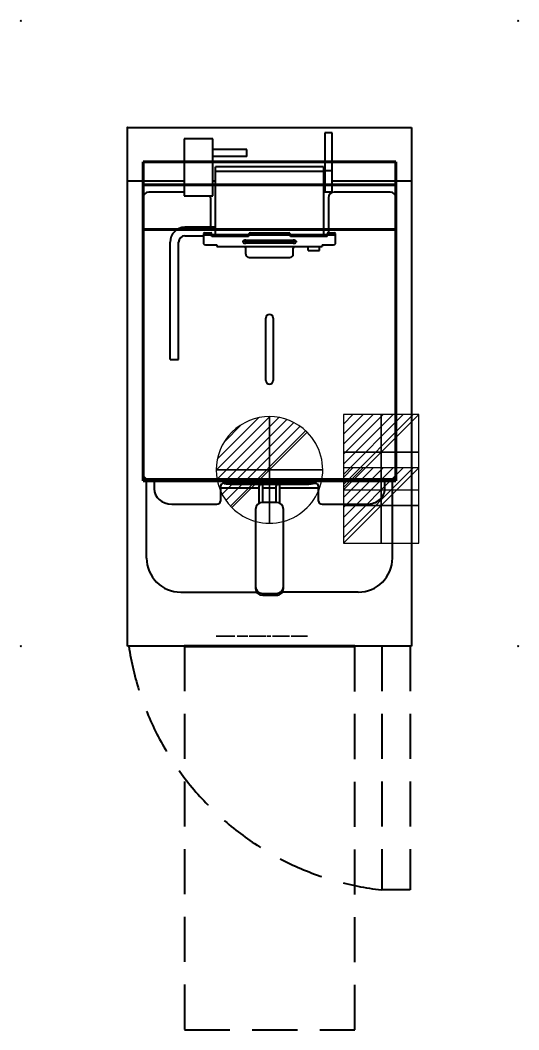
# Model space of a CAD drawing. Header units: millimetres. Extents: x -151 to 551, y -1270 to 151.
import ezdxf

# ---------------------------------------------------------------- set-up
doc = ezdxf.new("R2010")
doc.units = ezdxf.units.MM
doc.header["$PDMODE"] = 3
doc.linetypes.add('NASCOSTA', pattern=[9.525, 6.35, -3.175])
doc.linetypes.add('Nascosto', pattern=[7.14375, 4.7625, -2.38125])
doc.layers.add('IQ_200_2D', color=1, linetype='Continuous', lineweight=40)
doc.layers.add('IQ_204_2D', color=7, linetype='Nascosto', lineweight=40)
for name, color, linetype in [('IQ_BLACK_3D', 250, 'Continuous'), ('IQ_CON_DRAIN_INT', 7, 'Continuous'), ('IQ_CON_ELECTRICITY_INT', 7, 'Continuous'), ('IQ_INS_3D', 3, 'Continuous')]:
    doc.layers.add(name, color=color, linetype=linetype)

# ---------------------------------------------------------------- blocks, each defined once
blk = doc.blocks.new('*X2')
at = {"color": 0}
for p, q in [((286.774344, 2204.447934), (296.618251, 2214.291842)), ((286.774344, 2205.862148), (295.204037, 2214.291842)), ((286.774344, 2207.276361), (293.789824, 2214.291842)), ((286.774344, 2208.690575), (292.37561, 2214.291842)), ((286.774344, 2210.104788), (290.961397, 2214.291842)), ((286.774344, 2211.519002), (289.547183, 2214.291842)), ((286.774344, 2212.933216), (288.13297, 2214.291842))]:
    blk.add_line(p, q, dxfattribs=at)
blk = doc.blocks.new('ELECTRICITY')
for p, q in [((2.121, 2.121), (-2.121, 2.121)), ((-2.121, 2.121), (-2.121, -2.121)), ((-2.121, -2.121), (2.121, 2.121)), ((2.121, -2.121), (2.121, 2.121)), ((-2.121, -2.121), (2.121, -2.121))]:
    blk.add_line(p, q)
at = {"extrusion": (-1, 0, 0)}
for p, q in [((0, -2.121, 2.121), (0, 2.121, 2.121)), ((0, 2.121, -2.121), (0, -2.121, -2.121)), ((0, 2.121, 2.121), (0, 2.121, -2.121)), ((0, 2.121, -2.121), (0, -2.121, 2.121)), ((0, -2.121, -2.121), (0, -2.121, 2.121))]:
    blk.add_line(p, q, dxfattribs=at)
at = {"extrusion": (0, -1, 0)}
for p, q in [((2.121, 0, 2.121), (-2.121, 0, 2.121)), ((-2.121, 0, -2.121), (2.121, 0, -2.121)), ((-2.121, 0, 2.121), (-2.121, 0, -2.121)), ((-2.121, 0, -2.121), (2.121, 0, 2.121)), ((2.121, 0, -2.121), (2.121, 0, 2.121))]:
    blk.add_line(p, q, dxfattribs=at)
at = {"xscale": 0.4000000000000909, "yscale": 0.4000000000000909, "zscale": 0.4000000000000909}
blk.add_blockref('*X2', (-116.831, -883.595), dxfattribs=at)
at = {"extrusion": (-1, 0, 0), "xscale": 0.3999999999999773, "yscale": 0.3999999999999773, "zscale": 0.3999999999999773}
blk.add_blockref('*X2', (-116.831, -883.595), dxfattribs=at)
at = {"extrusion": (0, -1, 0), "xscale": 0.4000000000000909, "yscale": 0.4000000000000909, "zscale": 0.4000000000000909}
blk.add_blockref('*X2', (-116.831, -883.595), dxfattribs=at)
blk = doc.blocks.new('*X3')
at = {"color": 0}
for p, q in [((313.99, 2209.04), (321.51, 2216.55)), ((314.11, 2207.74), (322.8, 2216.44)), ((314.16, 2210.62), (319.93, 2216.39)), ((314.4, 2206.62), (323.93, 2216.15)), ((314.82, 2205.62), (324.92, 2215.72)), ((315.1, 2212.98), (317.57, 2215.44)), ((315.35, 2204.74), (325.8, 2215.19)), ((315.99, 2203.96), (326.58, 2214.56))]:
    blk.add_line(p, q, dxfattribs=at)
blk = doc.blocks.new('DRAIN')
blk.add_line((-2.121, -2.121), (2.121, 2.121))
at = {"extrusion": (-1, 0, 0)}
blk.add_line((0, 2.121, -2.121), (0, -2.121, 2.121), dxfattribs=at)
at = {"extrusion": (0, -1, 0)}
blk.add_line((-2.121, 0, -2.121), (2.121, 0, 2.121), dxfattribs=at)
for start, end in [(45, 225), (225, 45)]:
    blk.add_arc((0, 0), 3, start, end)
at = {"extrusion": (-1, 0, 0)}
for start, end in [(45, 225), (225, 45)]:
    blk.add_arc((0, 0), 3, start, end, dxfattribs=at)
at = {"extrusion": (0, -1, 0)}
for start, end in [(45, 225), (225, 45)]:
    blk.add_arc((0, 0), 3, start, end, dxfattribs=at)
at = {"xscale": 0.4000000000000909, "yscale": 0.4000000000000909, "zscale": 0.4000000000000909}
blk.add_blockref('*X3', (-128.597, -883.621), dxfattribs=at)
at = {"extrusion": (-1, 0, 0), "xscale": 0.3999999999999773, "yscale": 0.3999999999999773, "zscale": 0.3999999999999773}
blk.add_blockref('*X3', (-128.597, -883.621), dxfattribs=at)
at = {"extrusion": (0, -1, 0), "xscale": 0.4000000000000909, "yscale": 0.4000000000000909, "zscale": 0.4000000000000909}
blk.add_blockref('*X3', (-128.597, -883.621), dxfattribs=at)

msp = doc.modelspace()

# ---------------------------------------------------------------- linework, layer by layer
at = {"layer": 'IQ_200_2D'}
for p, q in [((0, 0), (400, 0)), ((0, -730), (0, 0)), ((400, 0), (400, -730)), ((400, -730), (0, -730))]:
    msp.add_line(p, q, dxfattribs=at)
at = {"layer": 'IQ_204_2D', "linetype": 'Continuous'}
for p, q in [((288, -7.5), (278, -7.5)), ((278, -7.5), (278, -91)), ((288, -91), (288, -7.5)), ((120, -16), (80, -16)), ((80, -16), (80, -96)), ((120, -96), (120, -16)), ((168, -31), (120, -31)), ((168, -41), (120, -41)), ((168, -41), (168, -31)), ((124, -150.5), (124, -55.5)), ((276, -55.5), (124, -55.5)), ((276, -55.5), (276, -150.5)), ((276, -61.8), (124, -61.8)), ((288, -61), (278, -61)), ((0, -75), (80, -75)), ((120, -75), (124, -75)), ((276, -75), (278, -75)), ((288, -75), (400, -75)), ((291.6, -75), (400, -75)), ((22, -99), (22, -487.4)), ((80, -91), (30, -91)), ((80, -96), (120, -96)), ((117.2, -140.5), (117.2, -98.8)), ((288, -91), (278, -91)), ((283, -99), (283, -148.4)), ((370, -91), (291, -91)), ((378, -487.4), (378, -99)), ((124, -140.5), (81, -140.5)), ((81, -152.5), (107, -152.5)), ((107, -149.4), (107, -164)), ((108.8, -148.4), (117.2, -148.4)), ((108.8, -151.2), (117.2, -151.2)), ((117.2, -151.2), (117.2, -148.4)), ((119, -153.3), (119, -149.4)), ((119, -150.5), (170.5, -150.5)), ((170.5, -153.3), (119, -153.3)), ((170.5, -153.3), (170.5, -149.5)), ((173.1, -148.4), (227.1, -148.4)), ((173.1, -151.2), (227.1, -151.2)), ((229.5, -153.3), (229.5, -149.5)), ((229.5, -150.5), (281, -150.5)), ((281, -153.3), (229.5, -153.3)), ((281, -153.3), (281, -149.4)), ((282.8, -151.2), (282.8, -148.4)), ((282.8, -148.4), (291.2, -148.4)), ((282.8, -151.2), (291.2, -151.2)), ((293, -164), (293, -149.4)), ((60, -326.5), (60, -161.5)), ((72, -326.5), (72, -161.5)), ((110, -165.1), (126, -165.1)), ((126, -165.1), (126, -167.5)), ((126, -167.5), (274, -167.5)), ((162.5, -160.1), (162.5, -161.6)), ((166.5, -158.7), (233.5, -158.7)), ((166.5, -160.2), (233.5, -160.2)), ((233.5, -163), (166.5, -163)), ((166.5, -178.1), (166.5, -170.1)), ((233.5, -178.1), (233.5, -170.1)), ((237.5, -160.1), (237.5, -161.6)), ((254.3, -173), (254.3, -167.5)), ((270.3, -173), (270.3, -167.5)), ((274, -165.1), (274, -167.5)), ((274, -165.1), (290, -165.1)), ((171.5, -183), (228.5, -183)), ((254.3, -173), (270.3, -173)), ((195, -356.2), (195, -268.2)), ((205, -268.2), (205, -356.2)), ((60, -326.5), (72, -326.5)), ((27, -606), (27, -494.8)), ((30, -495.4), (370, -495.4)), ((37.5, -495.4), (37.5, -508.5)), ((362.5, -508.5), (362.5, -495.4)), ((373, -606), (373, -494.8)), ((131, -505), (131, -525.8)), ((131, -507), (185.5, -507)), ((136, -500.7), (264, -500.7)), ((147.5, -502), (252.5, -502)), ((185.5, -528.9), (185.5, -504.3)), ((190.4, -507), (209.3, -507)), ((190.5, -527.6), (190.5, -504.3)), ((209.5, -527.6), (209.5, -504.3)), ((214.5, -528.9), (214.5, -504.3)), ((214.5, -528.9), (214.5, -505.2)), ((214.5, -507), (269, -507)), ((269, -525.8), (269, -505)), ((62.5, -530.2), (126, -530.2)), ((180.4, -537.5), (180.4, -648.6)), ((209.6, -527.7), (190.4, -527.7)), ((219.6, -648.6), (219.6, -537.5)), ((274, -530.2), (337.5, -530.2)), ((75, -654), (182, -654)), ((190.4, -655.7), (209.6, -655.7)), ((209.6, -658.5), (190.4, -658.5)), ((325, -654), (218, -654))]:
    msp.add_line(p, q, dxfattribs=at)
at = {"layer": 'IQ_204_2D', "linetype": 'Continuous', "lineweight": 60}
for p, q in [((22, -48.4), (22, -497.5)), ((22, -48.4), (22, -80.7)), ((22, -48.4), (378, -48.4)), ((378, -80.7), (378, -48.4)), ((378, -497.5), (378, -48.4)), ((22, -80.7), (22, -143.6)), ((22, -80.7), (378, -80.7)), ((378, -143.6), (378, -80.7)), ((22, -143.6), (22, -495.4)), ((22, -143.6), (378, -143.6)), ((378, -495.4), (378, -143.6)), ((378, -495.4), (22, -495.4)), ((22, -497.5), (378, -497.5)), ((320, -730), (80, -730)), ((80, -730), (320, -730))]:
    msp.add_line(p, q, dxfattribs=at)
at = {"layer": 'IQ_204_2D', "linetype": 'NASCOSTA', "ltscale": 10}
for p, q in [((80.5, -730), (80.5, -1270)), ((320, -1270), (320, -730)), ((358, -730), (358, -1073)), ((398, -730), (398, -1073)), ((398, -1073), (358, -1073)), ((80.5, -1270), (320, -1270))]:
    msp.add_line(p, q, dxfattribs=at)
at = {"layer": 'IQ_204_2D', "linetype": 'Continuous'}
for centre, radius, start, end in [((30, -99), 8.02, 90, 180), ((109.1, -98.8), 8.07, 360, 21.7713), ((291, -99), 8, 90, 180), ((370, -99), 8, 360, 90), ((81, -161.5), 21, 90, 180), ((81, -161.5), 9, 90, 180), ((108.8, -150.5), 2.1, 90, 147.8746), ((108.8, -153.3), 2.1, 90, 147.8746), ((117.2, -150.5), 2.1, 32.1254, 90), ((117.2, -153.3), 2.1, 32.1254, 90), ((173, -151.8), 3.4, 88.7343, 136.8518), ((173, -154.6), 3.4, 88.7343, 136.8518), ((227, -151.8), 3.4, 43.1482, 88.7343), ((227, -154.6), 3.4, 43.1482, 88.7343), ((282.8, -150.5), 2.1, 90, 147.8746), ((282.8, -153.3), 2.1, 90, 147.8746), ((291.2, -150.5), 2.1, 32.1254, 90), ((291.2, -153.3), 2.1, 32.1254, 90), ((166.1, -163.8), 5.15, 85.3391, 134.093), ((166.5, -156.7), 6.3, 230.5679, 270), ((166.5, -150.4), 9.83, 250, 270), ((233.9, -163.8), 5.15, 45.907, 94.6609), ((233.5, -150.4), 9.83, 270, 290), ((233.5, -156.7), 6.3, 270, 309.4321), ((200, -268.2), 5, 0, 180), ((200, -356.2), 5, 180, 0), ((30, -487.4), 8, 180, 270), ((370, -487.4), 8, 270, 0), ((147.5, -442), 60, 258.9841, 270), ((188, -504.3), 2.5, 0, 180), ((212, -504.3), 2.5, 0, 180), ((252.5, -442), 60, 270, 281.7052), ((75, -606), 48, 180, 270), ((325, -606), 48, 270, 360)]:
    msp.add_arc(centre, radius, start, end, dxfattribs=at)
at = {"layer": 'IQ_204_2D', "linetype": 'NASCOSTA', "ltscale": 10}
msp.add_arc((403.4, -669.6), 406, 188.5578, 263.5731, dxfattribs=at)
at = {"layer": 'IQ_204_2D', "linetype": 'Continuous'}
for centre, major_axis, ratio, start_param, end_param in [((110, -164), (3, 0), 0.358368, 3.141593, 4.712389), ((161.5, -170.1), (5, 0), 0.952408, 0, 0.589435), ((238.5, -170.1), (5, 0), 0.968237, 2.572784, 3.141593), ((290, -164), (3, 0), 0.358368, 4.712389, 6.283185), ((171.5, -178.1), (5, 0), 0.978148, 3.141593, 4.712389), ((228.5, -178.1), (5, 0), 0.978148, 4.712389, 6.283185), ((62.5, -508.5), (25, 0), 0.866025, 3.141593, 4.712389), ((136, -505), (-5, 0), 0.866025, 4.712389, 6.283185), ((264, -505), (5, 0), 0.866025, 0, 1.570796), ((337.5, -508.5), (-25, 0), 0.866025, 1.570796, 3.141593), ((126, -525.8), (5, 0), 0.866025, 4.712389, 6.283185), ((190.4, -537.5), (-10, 0), 0.984807, 4.712389, 6.283185), ((209.6, -537.5), (10, 0), 0.984808, 0, 1.570796), ((274, -525.8), (-5, 0), 0.866025, 0, 1.570796), ((190.4, -645.9), (10, 0), 0.984807, 3.141593, 4.712389), ((190.4, -648.6), (10, 0), 0.984808, 3.141593, 4.712389), ((209.6, -645.9), (-10, 0), 0.984808, 1.570796, 3.141593), ((209.6, -648.6), (-10, 0), 0.984808, 1.570796, 3.141593)]:
    msp.add_ellipse(centre, major_axis=major_axis, ratio=ratio, start_param=start_param, end_param=end_param, dxfattribs=at)
at = {"layer": 'IQ_INS_3D'}
for p in [(-150, 150), (550, 150), (0, 0), (-150, -730), (550, -730)]:
    msp.add_point(p, dxfattribs=at)

# ---------------------------------------------------------------- block references
at = {"layer": 'IQ_CON_DRAIN_INT', "xscale": 25, "yscale": 25, "zscale": 25}
msp.add_blockref('DRAIN', (200, -482), dxfattribs=at)
at = {"layer": 'IQ_CON_ELECTRICITY_INT', "xscale": 25, "yscale": 25, "zscale": 25}
for p in [(357, -457), (357, -532)]:
    msp.add_blockref('ELECTRICITY', p, dxfattribs=at)

# ---------------------------------------------------------------- meshes
at = {"layer": 'IQ_BLACK_3D'}
mesh = msp.add_polyface(dxfattribs=at)
corners = [(151.1, -715.8, 690.3), (124.9, -715.8, 690.3), (124.9, -715.8, 664.2), (151.1, -715.8, 664.2), (141.5, -715.8, 665.5), (141.5, -715.8, 689.1), (144.3, -715.8, 687.8), (146.8, -715.8, 685.8), (148.6, -715.8, 683.3), (149.8, -715.8, 680.4), (150.2, -715.8, 677.3), (149.8, -715.8, 674.2), (148.6, -715.8, 671.3), (146.8, -715.8, 668.8), (144.3, -715.8, 666.8), (140.3, -715.8, 687.4), (139.6, -715.8, 684.9), (138.3, -715.8, 682.7), (136.6, -715.8, 680.8), (134.5, -715.8, 679.3), (132.2, -715.8, 678.4), (129.7, -715.8, 678), (125.8, -715.8, 678), (126.3, -715.8, 680.9), (127.5, -715.8, 683.6), (129.4, -715.8, 685.9), (131.7, -715.8, 687.7), (134.4, -715.8, 688.8), (137.3, -715.8, 689.3), (140.3, -715.8, 689.1), (129.7, -715.8, 676.6), (132.2, -715.8, 676.2), (134.5, -715.8, 675.2), (136.6, -715.8, 673.8), (138.3, -715.8, 671.9), (139.6, -715.8, 669.7), (140.3, -715.8, 667.2), (140.3, -715.8, 665.2), (137.3, -715.8, 665), (134.4, -715.8, 665.6), (131.7, -715.8, 666.8), (129.4, -715.8, 668.6), (127.5, -715.8, 671), (126.3, -715.8, 673.7), (125.8, -715.8, 676.6)]
mesh.append_faces([[corners[k] for k in face] for face in [(14, 3, 13), (41, 2, 40), (39, 2, 38), (9, 0, 8), (7, 0, 6), (6, 0, 5), (15, 5, 29), (21, 30, 20), (24, 1, 23)]], dxfattribs={"vtx0": -1, "vtx1": -1})
mesh.append_faces([[corners[k] for k in face] for face in [(4, 37, 3)]], dxfattribs={"vtx0": -1, "vtx1": -1, "vtx2": -1})
mesh.append_faces([[corners[k] for k in face] for face in [(3, 14, 4), (3, 37, 38, 2), (4, 36, 37), (17, 33, 34, 16), (3, 10, 11), (2, 41, 42), (2, 42, 43), (19, 32, 33, 18), (19, 31, 32), (20, 30, 31, 19), (0, 7, 8), (16, 4, 5, 15), (10, 3, 0), (1, 25, 26), (28, 0, 1)]], dxfattribs={"vtx0": -1, "vtx2": -1})
mesh.append_faces([[corners[k] for k in face] for face in [(12, 13, 3), (11, 12, 3), (39, 40, 2), (43, 44, 2), (9, 10, 0), (17, 18, 33), (22, 23, 1), (27, 28, 1), (26, 27, 1), (24, 25, 1), (34, 35, 16)]], dxfattribs={"vtx1": -1, "vtx2": -1})
mesh.append_faces([[corners[k] for k in face] for face in [(35, 36, 4, 16), (1, 2, 44, 22), (28, 29, 5, 0)]], dxfattribs={"vtx1": -1, "vtx2": -1, "vtx3": -1})
mesh.append_faces([[corners[k] for k in face] for face in [(44, 30, 21, 22)]], dxfattribs={"vtx1": -1, "vtx3": -1})
mesh = msp.add_polyface(dxfattribs=at)
corners = [(165, -715.8, 674.7), (165, -715.8, 677.2), (160, -715.8, 677.2), (159.8, -715.8, 677.2), (160, -715.8, 674.7), (158.9, -715.8, 674.7), (159.6, -715.8, 677.2), (159.4, -715.8, 677.3), (159.1, -715.8, 677.4), (157.9, -715.8, 675), (157, -715.8, 675.4), (158.7, -715.8, 677.6), (158.5, -715.8, 677.7), (156.3, -715.8, 676), (158.3, -715.8, 677.9), (155.7, -715.8, 676.7), (158.1, -715.8, 678.2), (155.4, -715.8, 677.6), (158, -715.8, 678.4), (157.9, -715.8, 678.8), (158.9, -715.8, 677.5), (157.8, -715.8, 681.6), (164.4, -715.8, 681.6), (164.4, -715.8, 684.1), (157.8, -715.8, 684.1), (157.8, -715.8, 687.8), (164.8, -715.8, 687.8), (164.8, -715.8, 690.3), (155.1, -715.8, 690.3), (157.8, -715.8, 679.1), (155.2, -715.8, 678.6), (157.8, -715.8, 679.6), (155.1, -715.8, 679.7), (157.1, -715.8, 665.4), (157.5, -715.8, 664.4), (157.9, -715.8, 664.6), (157.2, -715.8, 665.5), (156.9, -715.8, 665.2), (157.1, -715.8, 664.2), (158.2, -715.8, 665), (157.3, -715.8, 665.7), (158.3, -715.8, 665.4), (157.3, -715.8, 665.9), (155.6, -715.8, 664.1), (156.6, -715.8, 664.1), (156.6, -715.8, 665.1), (155.6, -715.8, 665.1), (154.5, -715.8, 662.3), (155.6, -715.8, 662.3), (156.8, -715.8, 665.2), (154.5, -715.8, 667.7), (155.6, -715.8, 666.7), (158.3, -715.8, 666.4), (157.3, -715.8, 666.1), (158.4, -715.8, 665.9), (157.2, -715.8, 666.3), (158.2, -715.8, 666.8), (157.9, -715.8, 667.2), (157.1, -715.8, 666.5), (157.5, -715.8, 667.5), (156.9, -715.8, 666.6), (157.1, -715.8, 667.6), (156.8, -715.8, 666.7), (156.6, -715.8, 667.7), (156.6, -715.8, 666.7), (164.1, -715.8, 665.2), (164.1, -715.8, 664.1), (164.9, -715.8, 664.1), (165, -715.8, 665.2), (163, -715.8, 662.3), (164.1, -715.8, 662.3), (165.2, -715.8, 665.2), (166, -715.8, 664.4), (165.4, -715.8, 665.3), (165.5, -715.8, 665.4), (163, -715.8, 667.7), (164.1, -715.8, 666.7), (165.1, -715.8, 666.7), (165.6, -715.8, 667.6), (165.1, -715.8, 667.7), (165.3, -715.8, 666.6), (166, -715.8, 667.5)]
mesh.append_faces([[corners[k] for k in face] for face in [(11, 9, 20), (18, 15, 16), (21, 32, 31), (54, 42, 41), (60, 61, 62), (71, 72, 73)]], dxfattribs={"vtx0": -1, "vtx1": -1})
mesh.append_faces([[corners[k] for k in face] for face in [(32, 21, 24, 28)]], dxfattribs={"vtx0": -1, "vtx1": -1, "vtx2": -1})
mesh.append_faces([[corners[k] for k in face] for face in [(5, 6, 7), (5, 7, 8, 9), (28, 24, 25), (33, 34, 35, 36), (37, 38, 34, 33), (36, 35, 39, 40), (41, 42, 40, 39), (38, 37, 49), (52, 53, 42, 54), (53, 52, 56), (63, 64, 62, 61), (65, 66, 67, 68), (77, 78, 79, 76), (76, 79, 75), (78, 77, 80, 81)]], dxfattribs={"vtx0": -1, "vtx2": -1})
mesh.append_faces([[corners[k] for k in face] for face in [(8, 20, 9), (74, 73, 72)]], dxfattribs={"vtx1": -1, "vtx2": -1})
mesh.append_faces([[corners[k] for k in face] for face in [(71, 68, 67, 72)]], dxfattribs={"vtx1": -1, "vtx2": -1, "vtx3": -1})
mesh.append_faces([[corners[k] for k in face] for face in [(2, 3, 4, 0), (5, 4, 3, 6), (10, 9, 11, 12), (13, 10, 12, 14), (15, 13, 14, 16), (17, 15, 18, 19), (19, 29, 30, 17), (29, 31, 32, 30), (43, 44, 45, 46), (44, 38, 49, 45), (50, 47, 46, 51), (55, 53, 56, 57), (58, 55, 57, 59), (60, 58, 59, 61), (51, 64, 63, 50), (75, 69, 65, 76)]], dxfattribs={"vtx1": -1, "vtx3": -1})
mesh.append_faces([[corners[k] for k in face] for face in [(0, 1, 2)]], dxfattribs={"vtx2": -1})
mesh.append_faces([[corners[k] for k in face] for face in [(47, 48, 43, 46), (69, 70, 66, 65)]], dxfattribs={"vtx2": -1, "vtx3": -1})
mesh.append_faces([[corners[k] for k in face] for face in [(21, 22, 23, 24), (25, 26, 27, 28)]], dxfattribs={"vtx3": -1})
mesh = msp.add_polyface(dxfattribs=at)
corners = [(166.9, -715.8, 674.7), (169.6, -715.8, 674.7), (166.9, -715.8, 682.9), (169.6, -715.8, 690.3), (166.9, -715.8, 690.3), (175.9, -715.8, 674.5), (176.7, -715.8, 676.8), (175.9, -715.8, 677), (174.6, -715.8, 674.9), (175.3, -715.8, 677.3), (173.5, -715.8, 675.6), (172.6, -715.8, 676.5), (174.8, -715.8, 677.7), (174.4, -715.8, 678.3), (174.2, -715.8, 678.9), (171.9, -715.8, 677.5), (171.5, -715.8, 678.8), (174.1, -715.8, 679.7), (171.4, -715.8, 680.3), (174.1, -715.8, 681.6), (174.5, -715.8, 682.7), (174.9, -715.8, 683.1), (172.6, -715.8, 684.3), (172, -715.8, 683.1), (171.5, -715.8, 681.8), (174.2, -715.8, 682.1), (175.4, -715.8, 683.5), (173.6, -715.8, 685.2), (174.7, -715.8, 685.8), (176, -715.8, 683.8), (175.9, -715.8, 686.2), (166, -715.8, 664.4), (164.9, -715.8, 664.1), (166, -715.8, 662.3), (167.3, -715.8, 662.3), (165.5, -715.8, 665.4), (166.3, -715.8, 664.6), (165.6, -715.8, 665.5), (165.7, -715.8, 665.7), (166.7, -715.8, 665.2), (166.9, -715.8, 665.6), (166.5, -715.8, 664.9), (165.7, -715.8, 666.1), (165.8, -715.8, 665.9), (166.9, -715.8, 666), (166.8, -715.8, 666.4), (166.6, -715.8, 666.8), (165.7, -715.8, 666.3), (166.4, -715.8, 667.2), (165.6, -715.8, 666.4), (165.4, -715.8, 666.5), (166, -715.8, 667.5), (165.3, -715.8, 666.6), (174.7, -715.8, 663.3), (174.9, -715.8, 662.3), (175.6, -715.8, 662.6), (175.1, -715.8, 663.4), (174.2, -715.8, 663.2), (174.2, -715.8, 662.2), (173.7, -715.8, 663.3), (176.2, -715.8, 663), (175.5, -715.8, 663.7), (175.7, -715.8, 664.1), (176.6, -715.8, 663.6), (173.3, -715.8, 663.4), (173.5, -715.8, 662.3), (172.8, -715.8, 662.6), (172.9, -715.8, 663.7), (172.2, -715.8, 663), (172.6, -715.8, 664.1), (171.8, -715.8, 663.6), (172.5, -715.8, 664.5), (171.5, -715.8, 664.3), (171.4, -715.8, 665), (172.4, -715.8, 665), (171.5, -715.8, 665.7), (172.5, -715.8, 665.5), (175.5, -715.8, 666.3), (175.7, -715.8, 665.9), (176.2, -715.8, 667), (175.6, -715.8, 667.4), (175.1, -715.8, 666.5), (174.9, -715.8, 667.7), (174.7, -715.8, 666.7), (174.2, -715.8, 667.8), (174.2, -715.8, 666.8), (172.6, -715.8, 665.9), (172.9, -715.8, 666.3), (172.2, -715.8, 667), (171.8, -715.8, 666.4), (173.3, -715.8, 666.5), (172.8, -715.8, 667.4), (173.5, -715.8, 667.7), (173.7, -715.8, 666.7)]
mesh.append_faces([[corners[k] for k in face] for face in [(31, 32, 33, 34)]], dxfattribs={"vtx0": -1})
mesh.append_faces([[corners[k] for k in face] for face in [(12, 10, 9), (25, 23, 19), (65, 64, 66), (77, 80, 81)]], dxfattribs={"vtx0": -1, "vtx1": -1})
mesh.append_faces([[corners[k] for k in face] for face in [(5, 6, 7, 8), (9, 10, 8, 7), (23, 25, 20), (29, 30, 28), (35, 31, 36, 37), (50, 48, 51, 52), (48, 50, 49), (53, 54, 55, 56), (57, 58, 54, 53), (58, 57, 59), (67, 68, 66, 64), (69, 70, 68, 67), (71, 72, 70, 69), (82, 83, 81, 80), (83, 82, 84, 85), (92, 93, 85, 84)]], dxfattribs={"vtx0": -1, "vtx2": -1})
mesh.append_faces([[corners[k] for k in face] for face in [(37, 36, 41, 39)]], dxfattribs={"vtx0": -1, "vtx3": -1})
mesh.append_faces([[corners[k] for k in face] for face in [(0, 1, 2)]], dxfattribs={"vtx1": -1})
mesh.append_faces([[corners[k] for k in face] for face in [(24, 18, 19, 23)]], dxfattribs={"vtx1": -1, "vtx2": -1})
mesh.append_faces([[corners[k] for k in face] for face in [(18, 16, 17, 19)]], dxfattribs={"vtx1": -1, "vtx2": -1, "vtx3": -1})
mesh.append_faces([[corners[k] for k in face] for face in [(11, 10, 12, 13), (13, 14, 15, 11), (16, 15, 14, 17), (20, 21, 22, 23), (21, 26, 27, 22), (28, 27, 26, 29), (38, 37, 39, 40), (42, 43, 44, 45), (43, 38, 40, 44), (45, 46, 47, 42), (46, 48, 49, 47), (55, 60, 61, 56), (62, 61, 60, 63), (59, 64, 65, 58), (73, 72, 71, 74), (75, 73, 74, 76), (77, 78, 79, 80), (86, 87, 88, 89), (89, 75, 76, 86), (87, 90, 91, 88), (92, 91, 90, 93)]], dxfattribs={"vtx1": -1, "vtx3": -1})
mesh.append_faces([[corners[k] for k in face] for face in [(3, 4, 2, 1)]], dxfattribs={"vtx2": -1})
mesh = msp.add_polyface(dxfattribs=at)
corners = [(179.4, -715.8, 674.7), (180.4, -715.8, 675), (178.9, -715.8, 676.9), (178.3, -715.8, 676.7), (181.3, -715.8, 675.6), (179.5, -715.8, 677.2), (178.4, -715.8, 674.5), (177.5, -715.8, 676.7), (177.4, -715.8, 674.4), (180, -715.8, 677.5), (182.2, -715.8, 676.4), (180.6, -715.8, 678), (180.2, -715.8, 681.6), (174.1, -715.8, 679.7), (182.9, -715.8, 679.7), (183, -715.8, 680.6), (182.9, -715.8, 681.8), (180.1, -715.8, 682.1), (176.7, -715.8, 676.8), (175.9, -715.8, 674.5), (174.1, -715.8, 681.6), (182.6, -715.8, 682.9), (180, -715.8, 682.5), (182.1, -715.8, 683.8), (179.7, -715.8, 683), (178.9, -715.8, 683.6), (179.4, -715.8, 683.3), (180.6, -715.8, 685.4), (179.6, -715.8, 685.9), (181.4, -715.8, 684.7), (178.5, -715.8, 686.2), (177.9, -715.8, 684), (178.4, -715.8, 683.9), (177.3, -715.8, 686.4), (177.3, -715.8, 684.1), (175.9, -715.8, 686.2), (176, -715.8, 683.8), (176.6, -715.8, 684), (190.5, -715.8, 674.3), (189.7, -715.8, 676.9), (189.1, -715.8, 674.5), (189, -715.8, 677.2), (187.8, -715.8, 674.9), (188.3, -715.8, 677.6), (186.7, -715.8, 675.6), (187.8, -715.8, 678.1), (185.7, -715.8, 676.5), (187.4, -715.8, 678.8), (187.1, -715.8, 679.5), (185, -715.8, 677.7), (184.5, -715.8, 678.9), (184.4, -715.8, 680.4), (187, -715.8, 680.4), (189.7, -715.8, 683.9), (190.5, -715.8, 683.9), (190.5, -715.8, 686.4), (189.1, -715.8, 686.3), (187.4, -715.8, 682), (185.7, -715.8, 684.2), (185, -715.8, 683.1), (187.1, -715.8, 681.2), (184.5, -715.8, 681.8), (187.8, -715.8, 682.6), (186.7, -715.8, 685.1), (187.8, -715.8, 685.8), (188.3, -715.8, 683.2), (189, -715.8, 683.6), (175.9, -715.8, 664.5), (176.6, -715.8, 663.6), (176.9, -715.8, 664.3), (176, -715.8, 665), (175.7, -715.8, 664.1), (177, -715.8, 665), (175.9, -715.8, 665.5), (176.9, -715.8, 665.7), (176.6, -715.8, 666.4), (175.7, -715.8, 665.9), (176.2, -715.8, 667), (182.8, -715.8, 665.5), (182.8, -715.8, 664.5), (184.8, -715.8, 664.5), (184.8, -715.8, 665.5), (181.7, -715.8, 662.3), (182.8, -715.8, 662.3), (181.7, -715.8, 667.7), (182.8, -715.8, 666.7), (185, -715.8, 666.7), (185, -715.8, 667.7), (190.7, -715.8, 663.8), (189.6, -715.8, 664), (189.7, -715.8, 663.7), (189.8, -715.8, 663.3)]
mesh.append_faces([[corners[k] for k in face] for face in [(9, 4, 10, 11), (78, 79, 80, 81)]], dxfattribs={"vtx0": -1})
mesh.append_faces([[corners[k] for k in face] for face in [(6, 7, 8), (5, 4, 9), (25, 28, 32), (29, 24, 23), (34, 33, 37), (38, 39, 40), (47, 46, 45), (77, 76, 75)]], dxfattribs={"vtx0": -1, "vtx1": -1})
mesh.append_faces([[corners[k] for k in face] for face in [(84, 79, 78, 85)]], dxfattribs={"vtx0": -1, "vtx1": -1, "vtx3": -1})
mesh.append_faces([[corners[k] for k in face] for face in [(12, 15, 16, 17), (18, 19, 8, 7), (13, 12, 20), (17, 16, 21, 22), (23, 24, 22, 21), (30, 31, 32, 28), (31, 30, 33, 34), (35, 36, 37, 33), (41, 42, 40, 39), (42, 41, 43, 44), (45, 46, 44, 43), (51, 48, 52), (57, 58, 59, 60), (58, 57, 62, 63), (51, 52, 60), (64, 65, 66, 56), (56, 66, 53), (65, 64, 63, 62), (67, 68, 69, 70), (68, 67, 71), (72, 73, 70, 69), (73, 72, 74), (75, 76, 73, 74)]], dxfattribs={"vtx0": -1, "vtx2": -1})
mesh.append_faces([[corners[k] for k in face] for face in [(12, 13, 14, 15), (88, 89, 90, 91)]], dxfattribs={"vtx0": -1, "vtx3": -1})
mesh.append_faces([[corners[k] for k in face] for face in [(50, 49, 48, 51), (61, 51, 60, 59)]], dxfattribs={"vtx1": -1, "vtx2": -1})
mesh.append_faces([[corners[k] for k in face] for face in [(0, 1, 2, 3), (1, 4, 5, 2), (6, 0, 3, 7), (25, 26, 27, 28), (26, 24, 29, 27), (47, 48, 49, 46), (53, 54, 55, 56)]], dxfattribs={"vtx1": -1, "vtx3": -1})
mesh.append_faces([[corners[k] for k in face] for face in [(82, 83, 79, 84)]], dxfattribs={"vtx2": -1})
mesh.append_faces([[corners[k] for k in face] for face in [(85, 86, 87, 84)]], dxfattribs={"vtx3": -1})
mesh = msp.add_polyface(dxfattribs=at)
corners = [(193, -715.8, 674.8), (194.1, -715.8, 675.4), (192.2, -715.8, 677.1), (191.4, -715.8, 676.9), (191.8, -715.8, 674.5), (190.5, -715.8, 676.8), (190.5, -715.8, 674.3), (189.7, -715.8, 676.9), (195.1, -715.8, 676.3), (192.8, -715.8, 677.5), (193.4, -715.8, 678), (192.8, -715.8, 683.2), (193.4, -715.8, 682.7), (195.1, -715.8, 684.4), (194.1, -715.8, 685.3), (191.4, -715.8, 683.9), (192.2, -715.8, 683.6), (193, -715.8, 686), (191.8, -715.8, 686.3), (190.5, -715.8, 686.4), (190.5, -715.8, 683.9), (197.6, -715.8, 676.6), (198.2, -715.8, 675.9), (200.1, -715.8, 677.9), (199.9, -715.8, 678.1), (199.8, -715.8, 678.4), (197.2, -715.8, 677.4), (199.6, -715.8, 678.7), (196.9, -715.8, 678.3), (199.5, -715.8, 679.1), (199.5, -715.8, 679.6), (196.8, -715.8, 679.4), (199.5, -715.8, 683.6), (199.5, -715.8, 686), (199.5, -715.8, 690.3), (196.8, -715.8, 690.3), (191.4, -715.8, 663.3), (191.4, -715.8, 662.3), (193.1, -715.8, 662.3), (193.1, -715.8, 663.3), (191.2, -715.8, 663.3), (191, -715.8, 662.3), (191.1, -715.8, 663.4), (190.3, -715.8, 662.7), (190.6, -715.8, 662.5), (190.8, -715.8, 663.6), (189.8, -715.8, 663.3), (190, -715.8, 662.9), (190.9, -715.8, 663.5), (192.9, -715.8, 664.6), (192.9, -715.8, 665.6), (190.7, -715.8, 665.6), (190.7, -715.8, 664.6), (190.7, -715.8, 666.7), (193, -715.8, 666.7), (193, -715.8, 667.7), (189.6, -715.8, 667.7), (189.6, -715.8, 664), (190.7, -715.8, 663.8), (199.1, -715.8, 662.2), (199.5, -715.8, 663.2), (199.2, -715.8, 663.2), (198.6, -715.8, 662.3), (198.7, -715.8, 663.4), (197.9, -715.8, 662.8), (198.2, -715.8, 662.5), (198.5, -715.8, 663.6), (197.6, -715.8, 663.1), (199, -715.8, 663.3), (198.4, -715.8, 663.8), (198.2, -715.8, 664), (197.4, -715.8, 663.5), (198.6, -715.8, 664.9), (199, -715.8, 664.7), (199.2, -715.8, 665.8), (199.1, -715.8, 665.9), (199, -715.8, 665.9), (198.9, -715.8, 666), (198.2, -715.8, 665.2), (197.9, -715.8, 665.6), (198.9, -715.8, 666.1), (197.8, -715.8, 666.1), (198.8, -715.8, 666.2), (198.8, -715.8, 666.4), (197.8, -715.8, 666.6), (198.9, -715.8, 666.5), (198.9, -715.8, 666.6), (198, -715.8, 667.2), (197.9, -715.8, 667), (198.6, -715.8, 667.6), (199, -715.8, 666.7), (199.1, -715.8, 666.7), (199, -715.8, 667.7), (198.2, -715.8, 667.3), (197.8, -715.8, 666.8)]
mesh.append_faces([[corners[k] for k in face] for face in [(36, 37, 38, 39)]], dxfattribs={"vtx0": -1})
mesh.append_faces([[corners[k] for k in face] for face in [(29, 28, 27), (58, 46, 45), (63, 62, 68), (76, 72, 75)]], dxfattribs={"vtx0": -1, "vtx1": -1})
mesh.append_faces([[corners[k] for k in face] for face in [(25, 26, 21, 24), (27, 28, 26, 25), (37, 36, 40, 41), (41, 40, 42), (45, 46, 47, 48), (48, 47, 43, 42), (59, 60, 61, 62), (66, 67, 64, 63), (79, 77, 80, 81), (81, 82, 83, 84), (81, 80, 82), (89, 90, 91, 92), (93, 86, 90, 89), (86, 93, 87)]], dxfattribs={"vtx0": -1, "vtx2": -1})
mesh.append_faces([[corners[k] for k in face] for face in [(31, 30, 32, 33), (57, 58, 52, 51)]], dxfattribs={"vtx0": -1, "vtx2": -1, "vtx3": -1})
mesh.append_faces([[corners[k] for k in face] for face in [(42, 43, 44, 41), (63, 64, 65, 62)]], dxfattribs={"vtx0": -1, "vtx3": -1})
mesh.append_faces([[corners[k] for k in face] for face in [(10, 9, 8)]], dxfattribs={"vtx1": -1})
mesh.append_faces([[corners[k] for k in face] for face in [(61, 68, 62), (66, 69, 67), (79, 78, 77), (88, 94, 85)]], dxfattribs={"vtx1": -1, "vtx2": -1})
mesh.append_faces([[corners[k] for k in face] for face in [(0, 1, 2, 3), (4, 0, 3, 5), (6, 4, 5, 7), (1, 8, 9, 2), (15, 16, 17, 18), (16, 11, 14, 17), (18, 19, 20, 15), (21, 22, 23, 24), (29, 30, 31, 28), (56, 57, 51, 53), (72, 73, 74, 75), (76, 77, 78, 72), (85, 86, 87, 88), (94, 84, 83, 85)]], dxfattribs={"vtx1": -1, "vtx3": -1})
mesh.append_faces([[corners[k] for k in face] for face in [(49, 50, 51, 52)]], dxfattribs={"vtx2": -1})
mesh.append_faces([[corners[k] for k in face] for face in [(11, 12, 13, 14), (33, 34, 35, 31), (53, 54, 55, 56), (69, 70, 71, 67)]], dxfattribs={"vtx3": -1})
mesh = msp.add_polyface(dxfattribs=at)
corners = [(201.5, -715.8, 677.2), (200.8, -715.8, 674.7), (202, -715.8, 674.7), (201.8, -715.8, 677.2), (202, -715.8, 677.2), (201.3, -715.8, 677.3), (201, -715.8, 677.3), (199.8, -715.8, 674.9), (198.2, -715.8, 675.9), (198.9, -715.8, 675.3), (200.3, -715.8, 677.7), (200.1, -715.8, 677.9), (200.6, -715.8, 677.5), (200.8, -715.8, 677.4), (201.9, -715.8, 683.6), (201.9, -715.8, 686), (199.5, -715.8, 686), (199.5, -715.8, 683.6), (204.2, -715.8, 674.7), (206.9, -715.8, 674.7), (206.9, -715.8, 680.6), (204.2, -715.8, 686), (207, -715.8, 681.4), (207.2, -715.8, 682), (207.5, -715.8, 682.6), (206.9, -715.8, 684.3), (206.9, -715.8, 686), (200.6, -715.8, 662.5), (201.1, -715.8, 662.8), (200.2, -715.8, 663.5), (200, -715.8, 663.3), (201.3, -715.8, 663.1), (200.3, -715.8, 663.5), (201.4, -715.8, 663.5), (200.3, -715.8, 663.6), (200.1, -715.8, 662.3), (199.7, -715.8, 663.2), (200.4, -715.8, 663.7), (201.4, -715.8, 663.8), (201.4, -715.8, 664.2), (200.4, -715.8, 663.8), (201.3, -715.8, 664.6), (200.3, -715.8, 663.9), (200.3, -715.8, 664), (201, -715.8, 664.9), (200.2, -715.8, 664.1), (200.7, -715.8, 665.1), (200.1, -715.8, 664.2), (199.6, -715.8, 664.5), (200.4, -715.8, 665.3), (199.8, -715.8, 665.6), (199.5, -715.8, 663.2), (199.1, -715.8, 662.2), (199.5, -715.8, 662.2), (199, -715.8, 664.7), (199.2, -715.8, 665.8), (200.2, -715.8, 666.5), (200.4, -715.8, 666.3), (200.9, -715.8, 667.2), (200.6, -715.8, 667.4), (199.9, -715.8, 666.6), (200.3, -715.8, 667.6), (199.7, -715.8, 666.7), (199.9, -715.8, 667.8), (199.4, -715.8, 667.8), (199.4, -715.8, 666.8), (199, -715.8, 667.7), (199.2, -715.8, 666.8), (199.1, -715.8, 666.7), (201.2, -715.8, 666.8), (206.9, -715.8, 663.4), (206.1, -715.8, 662.8), (206.4, -715.8, 662.5), (206.8, -715.8, 662.3), (206.7, -715.8, 663.6), (205.8, -715.8, 663.1), (206.5, -715.8, 663.8), (206.4, -715.8, 664), (205.6, -715.8, 663.5), (206.1, -715.8, 665.6), (207.1, -715.8, 666), (207.1, -715.8, 666.1), (206, -715.8, 666.1), (206.4, -715.8, 665.2), (207, -715.8, 666.2), (207, -715.8, 666.4), (206, -715.8, 666.6), (207.1, -715.8, 666.5), (207.1, -715.8, 666.6), (206.2, -715.8, 667.2), (206.1, -715.8, 667), (206, -715.8, 666.8), (206.4, -715.8, 667.3)]
mesh.append_faces([[corners[k] for k in face] for face in [(3, 2, 4), (58, 57, 69)]], dxfattribs={"vtx0": -1})
mesh.append_faces([[corners[k] for k in face] for face in [(12, 7, 13), (42, 41, 43), (35, 36, 53), (49, 47, 46), (89, 88, 92)]], dxfattribs={"vtx0": -1, "vtx1": -1})
mesh.append_faces([[corners[k] for k in face] for face in [(0, 1, 2, 3), (1, 5, 6, 7), (7, 6, 13), (21, 20, 22), (21, 22, 23), (43, 41, 44, 45), (46, 47, 45, 44), (51, 52, 53, 36), (64, 65, 62, 63), (66, 67, 65, 64), (74, 75, 71, 70), (79, 80, 81, 82), (82, 84, 85, 86)]], dxfattribs={"vtx0": -1, "vtx2": -1})
mesh.append_faces([[corners[k] for k in face] for face in [(70, 71, 72, 73)]], dxfattribs={"vtx0": -1, "vtx3": -1})
mesh.append_faces([[corners[k] for k in face] for face in [(26, 21, 25)]], dxfattribs={"vtx1": -1})
mesh.append_faces([[corners[k] for k in face] for face in [(0, 5, 1), (68, 67, 66), (74, 76, 75), (79, 83, 80), (90, 91, 87)]], dxfattribs={"vtx1": -1, "vtx2": -1})
mesh.append_faces([[corners[k] for k in face] for face in [(23, 24, 25, 21)]], dxfattribs={"vtx1": -1, "vtx2": -1, "vtx3": -1})
mesh.append_faces([[corners[k] for k in face] for face in [(8, 9, 10, 11), (9, 7, 12, 10), (27, 28, 29, 30), (28, 31, 32, 29), (31, 33, 34, 32), (35, 27, 30, 36), (37, 34, 33, 38), (38, 39, 40, 37), (39, 41, 42, 40), (48, 47, 49, 50), (54, 48, 50, 55), (56, 57, 58, 59), (60, 56, 59, 61), (62, 60, 61, 63), (87, 88, 89, 90), (91, 86, 85, 87)]], dxfattribs={"vtx1": -1, "vtx3": -1})
mesh.append_faces([[corners[k] for k in face] for face in [(14, 15, 16, 17), (18, 19, 20, 21)]], dxfattribs={"vtx2": -1})
mesh.append_faces([[corners[k] for k in face] for face in [(76, 77, 78, 75)]], dxfattribs={"vtx3": -1})
mesh = msp.add_polyface(dxfattribs=at)
corners = [(207.5, -715.8, 682.6), (208, -715.8, 683.1), (206.9, -715.8, 684.3), (207.8, -715.8, 685.5), (208.5, -715.8, 683.4), (209.2, -715.8, 683.6), (208.5, -715.8, 685.9), (207.3, -715.8, 685), (209.3, -715.8, 686.1), (209.9, -715.8, 683.7), (210.3, -715.8, 686.2), (211.1, -715.8, 686.2), (211.1, -715.8, 683.6), (213.8, -715.8, 675.6), (214.9, -715.8, 674.9), (215.4, -715.8, 677.6), (214.9, -715.8, 678.1), (212.8, -715.8, 676.5), (214.5, -715.8, 678.8), (214.3, -715.8, 679.5), (212.1, -715.8, 677.7), (211.6, -715.8, 678.9), (214.2, -715.8, 680.3), (211.6, -715.8, 681.7), (211.5, -715.8, 680.3), (214.9, -715.8, 682.6), (215.4, -715.8, 683.1), (213.8, -715.8, 685), (212.8, -715.8, 684.1), (214.5, -715.8, 681.9), (212.1, -715.8, 683), (214.3, -715.8, 681.2), (208.8, -715.8, 662.5), (209.3, -715.8, 662.8), (208.4, -715.8, 663.5), (208.2, -715.8, 663.3), (209.5, -715.8, 663.1), (208.5, -715.8, 663.5), (209.6, -715.8, 663.5), (208.5, -715.8, 663.6), (208.3, -715.8, 662.3), (207.9, -715.8, 663.2), (208.5, -715.8, 663.7), (209.6, -715.8, 663.8), (209.6, -715.8, 664.2), (208.6, -715.8, 663.8), (209.5, -715.8, 664.6), (208.5, -715.8, 663.9), (208.5, -715.8, 664), (209.2, -715.8, 664.9), (208.4, -715.8, 664.1), (208.9, -715.8, 665.1), (208.3, -715.8, 664.2), (207.8, -715.8, 664.5), (208.6, -715.8, 665.3), (208, -715.8, 665.6), (207.7, -715.8, 663.2), (207.2, -715.8, 662.2), (207.7, -715.8, 662.2), (207.4, -715.8, 663.2), (206.8, -715.8, 662.3), (207.2, -715.8, 663.3), (207.2, -715.8, 664.7), (207.4, -715.8, 665.8), (206.9, -715.8, 663.4), (208.4, -715.8, 666.5), (208.6, -715.8, 666.3), (209.1, -715.8, 667.2), (208.8, -715.8, 667.4), (206.8, -715.8, 664.9), (207.3, -715.8, 665.9), (208.1, -715.8, 666.6), (208.4, -715.8, 667.6), (207.8, -715.8, 666.7), (208, -715.8, 667.8), (207.6, -715.8, 667.8), (207.5, -715.8, 666.8), (207.2, -715.8, 667.7), (207.4, -715.8, 666.8), (207.3, -715.8, 666.7), (209.4, -715.8, 666.8), (207.2, -715.8, 665.9), (207.1, -715.8, 666), (206.4, -715.8, 665.2), (206, -715.8, 666.1), (207.1, -715.8, 666.1), (207, -715.8, 666.2), (206.7, -715.8, 667.6), (207.2, -715.8, 666.7), (206.4, -715.8, 667.3), (207.1, -715.8, 666.6)]
mesh.append_faces([[corners[k] for k in face] for face in [(67, 66, 80)]], dxfattribs={"vtx0": -1})
mesh.append_faces([[corners[k] for k in face] for face in [(29, 30, 31), (47, 46, 48), (40, 41, 58), (64, 60, 61), (81, 69, 70), (54, 52, 51)]], dxfattribs={"vtx0": -1, "vtx1": -1})
mesh.append_faces([[corners[k] for k in face] for face in [(3, 4, 5, 6), (2, 1, 4, 7), (23, 22, 31, 30), (48, 46, 49, 50), (51, 52, 50, 49), (56, 57, 58, 41), (57, 56, 59, 60), (75, 76, 73, 74), (77, 78, 76, 75), (84, 85, 86), (87, 88, 79, 77), (89, 90, 88, 87)]], dxfattribs={"vtx0": -1, "vtx2": -1})
mesh.append_faces([[corners[k] for k in face] for face in [(22, 23, 24, 21)]], dxfattribs={"vtx0": -1, "vtx3": -1})
mesh.append_faces([[corners[k] for k in face] for face in [(0, 1, 2), (10, 8, 9, 11), (3, 7, 4), (59, 61, 60), (79, 78, 77)]], dxfattribs={"vtx1": -1, "vtx2": -1})
mesh.append_faces([[corners[k] for k in face] for face in [(8, 6, 5, 9), (13, 14, 15, 16), (17, 13, 16, 18), (18, 19, 20, 17), (21, 20, 19, 22), (25, 26, 27, 28), (29, 25, 28, 30), (32, 33, 34, 35), (33, 36, 37, 34), (36, 38, 39, 37), (40, 32, 35, 41), (42, 39, 38, 43), (43, 44, 45, 42), (44, 46, 47, 45), (53, 52, 54, 55), (62, 53, 55, 63), (65, 66, 67, 68), (69, 62, 63, 70), (71, 65, 68, 72), (73, 71, 72, 74), (81, 82, 83, 69)]], dxfattribs={"vtx1": -1, "vtx3": -1})
mesh.append_faces([[corners[k] for k in face] for face in [(9, 12, 11)]], dxfattribs={"vtx2": -1})
mesh = msp.add_polyface(dxfattribs=at)
corners = [(219.1, -715.8, 674.5), (220.4, -715.8, 674.9), (219.2, -715.8, 677.1), (218.5, -715.8, 676.9), (221.5, -715.8, 675.6), (219.9, -715.8, 677.6), (217.7, -715.8, 674.3), (217.7, -715.8, 676.8), (216.8, -715.8, 676.9), (220.4, -715.8, 678.1), (222.5, -715.8, 676.5), (220.8, -715.8, 678.8), (221.1, -715.8, 679.5), (223.2, -715.8, 677.7), (223.7, -715.8, 678.9), (221.2, -715.8, 680.3), (216.1, -715.8, 677.1), (216.2, -715.8, 674.5), (214.9, -715.8, 674.9), (215.4, -715.8, 677.6), (223.9, -715.8, 680.3), (223.7, -715.8, 681.7), (223.2, -715.8, 683), (221.1, -715.8, 681.2), (220.4, -715.8, 682.6), (220.8, -715.8, 681.9), (222.5, -715.8, 684.1), (221.5, -715.8, 685), (219.9, -715.8, 683.1), (220.4, -715.8, 685.7), (219.2, -715.8, 683.5), (219.1, -715.8, 686.2), (217.7, -715.8, 686.3), (218.5, -715.8, 683.8), (215.4, -715.8, 683.1), (216.1, -715.8, 683.5), (214.9, -715.8, 685.7), (213.8, -715.8, 685), (216.8, -715.8, 683.8), (217.7, -715.8, 683.9), (216.2, -715.8, 686.2), (214.2, -715.8, 667.7), (214.2, -715.8, 662.3), (215.3, -715.8, 662.3), (215.3, -715.8, 667.7), (224.1, -715.8, 663.8), (223.7, -715.8, 663.5), (224.3, -715.8, 662.6), (224.9, -715.8, 663), (223.3, -715.8, 663.4), (223.6, -715.8, 662.3), (222.9, -715.8, 662.2), (225.3, -715.8, 663.6), (224.3, -715.8, 664.1), (225.6, -715.8, 664.3), (224.5, -715.8, 664.6), (222.9, -715.8, 663.3), (222.1, -715.8, 662.3), (222.4, -715.8, 663.4), (221.5, -715.8, 662.6), (221.7, -715.8, 663.8), (220.9, -715.8, 663), (222, -715.8, 663.5), (221.4, -715.8, 664.1), (220.4, -715.8, 663.6), (221.2, -715.8, 664.6), (220.1, -715.8, 664.3), (221.2, -715.8, 665), (220, -715.8, 665), (225.6, -715.8, 665.7), (225.3, -715.8, 666.4), (224.5, -715.8, 665.4), (224.5, -715.8, 665), (224.3, -715.8, 665.8), (224.9, -715.8, 667), (224.1, -715.8, 666.2), (224.3, -715.8, 667.4), (223.7, -715.8, 666.5), (223.3, -715.8, 666.6), (223.6, -715.8, 667.7), (222.9, -715.8, 666.7), (222.9, -715.8, 667.8), (222.4, -715.8, 666.6), (221.4, -715.8, 665.8), (220.4, -715.8, 666.4), (220.1, -715.8, 665.7), (221.2, -715.8, 665.4), (221.7, -715.8, 666.2), (220.9, -715.8, 667), (222.1, -715.8, 667.7), (222, -715.8, 666.5), (221.5, -715.8, 667.4)]
mesh.append_faces([[corners[k] for k in face] for face in [(41, 42, 43, 44)]])
mesh.append_faces([[corners[k] for k in face] for face in [(50, 49, 51), (71, 70, 73), (80, 81, 82)]], dxfattribs={"vtx0": -1, "vtx1": -1})
mesh.append_faces([[corners[k] for k in face] for face in [(6, 7, 8), (9, 4, 10, 11), (12, 13, 14, 15), (13, 12, 11, 10), (4, 9, 5), (32, 39, 33), (54, 55, 53, 52), (56, 57, 51, 49), (57, 56, 58, 59), (60, 61, 59, 62), (59, 58, 62), (63, 64, 61, 60), (65, 66, 64, 63), (66, 65, 67, 68), (74, 75, 73, 70), (76, 77, 75, 74), (83, 84, 85, 86), (68, 67, 86, 85), (89, 90, 82, 81), (90, 89, 91)]], dxfattribs={"vtx0": -1, "vtx2": -1})
mesh.append_faces([[corners[k] for k in face] for face in [(20, 21, 15, 14)]], dxfattribs={"vtx1": -1, "vtx2": -1})
mesh.append_faces([[corners[k] for k in face] for face in [(0, 1, 2, 3), (1, 4, 5, 2), (6, 0, 3, 7), (8, 16, 17, 6), (18, 17, 16, 19), (21, 22, 23, 15), (24, 25, 26, 27), (25, 23, 22, 26), (28, 24, 27, 29), (30, 28, 29, 31), (31, 32, 33, 30), (34, 35, 36, 37), (38, 39, 32, 40), (40, 36, 35, 38), (45, 46, 47, 48), (46, 49, 50, 47), (48, 52, 53, 45), (69, 70, 71, 72), (78, 77, 76, 79), (80, 78, 79, 81), (83, 87, 88, 84), (91, 88, 87, 90)]], dxfattribs={"vtx1": -1, "vtx3": -1})
mesh = msp.add_polyface(dxfattribs=at)
corners = [(225.5, -715.8, 674.7), (228.2, -715.8, 674.7), (225.5, -715.8, 683.2), (228.2, -715.8, 690.3), (225.5, -715.8, 690.3), (238.1, -715.8, 674.9), (237.1, -715.8, 677.3), (236.7, -715.8, 677.1), (237.3, -715.8, 674.6), (236.4, -715.8, 677), (236.4, -715.8, 674.4), (238.8, -715.8, 675.3), (237.4, -715.8, 677.6), (237.6, -715.8, 678), (239.4, -715.8, 675.9), (239.9, -715.8, 676.5), (240.3, -715.8, 677.3), (235.9, -715.8, 676.9), (235.5, -715.8, 674.4), (235.5, -715.8, 676.9), (234.6, -715.8, 677), (233.7, -715.8, 674.6), (234.5, -715.8, 674.4), (235, -715.8, 676.9), (233.9, -715.8, 677.3), (232.1, -715.8, 675.3), (232.9, -715.8, 674.9), (234.2, -715.8, 677.1), (231.5, -715.8, 675.8), (233.6, -715.8, 677.6), (233.3, -715.8, 677.9), (231, -715.8, 676.5), (230.6, -715.8, 677.3), (240.6, -715.8, 678.2), (237.8, -715.8, 678.4), (237.9, -715.8, 678.9), (240.7, -715.8, 679.2), (240.7, -715.8, 686), (237.9, -715.8, 679.4), (237.9, -715.8, 686), (233.1, -715.8, 678.4), (230.4, -715.8, 678.1), (233, -715.8, 678.8), (230.3, -715.8, 679.2), (233, -715.8, 679.4), (230.3, -715.8, 686), (233, -715.8, 686), (250.6, -715.8, 674.7), (253.5, -715.8, 674.7), (250.9, -715.8, 678.3), (247.7, -715.8, 678.7), (249.2, -715.8, 680.7), (246.2, -715.8, 680.7), (243.9, -715.8, 677.4), (241.9, -715.8, 674.7), (244.8, -715.8, 674.7), (247.7, -715.8, 682.6), (251.3, -715.8, 683.5), (250.1, -715.8, 686), (253.1, -715.8, 686), (244, -715.8, 683.7), (245.2, -715.8, 686), (242.3, -715.8, 686), (224.5, -715.8, 664.6), (225.6, -715.8, 664.3), (225.7, -715.8, 665), (224.5, -715.8, 665), (225.6, -715.8, 665.7), (233.9, -715.8, 662.3), (235, -715.8, 662.3), (233.9, -715.8, 664.2), (231.5, -715.8, 665.7), (230.3, -715.8, 662.3), (231.5, -715.8, 662.3), (230.3, -715.8, 667.7), (235, -715.8, 667.7), (233.9, -715.8, 667.7), (231.4, -715.8, 667.7), (243.2, -715.8, 663.5), (243.7, -715.8, 662.3), (244.9, -715.8, 662.3), (242.7, -715.8, 664.6), (239.4, -715.8, 662.3), (240.6, -715.8, 662.3), (241.2, -715.8, 663.5), (241.7, -715.8, 664.6), (242.5, -715.8, 667.7), (242.2, -715.8, 665.7), (241.8, -715.8, 667.7), (250.4, -715.8, 663.3), (249.3, -715.8, 662.3), (252.5, -715.8, 662.3), (252.5, -715.8, 663.3), (250.4, -715.8, 667.7), (249.3, -715.8, 667.7)]
mesh.append_faces([[corners[k] for k in face] for face in [(45, 44, 46), (70, 69, 75, 76), (89, 90, 91, 92)]], dxfattribs={"vtx0": -1})
mesh.append_faces([[corners[k] for k in face] for face in [(29, 25, 24)]], dxfattribs={"vtx0": -1, "vtx1": -1})
mesh.append_faces([[corners[k] for k in face] for face in [(56, 52, 51)]], dxfattribs={"vtx0": -1, "vtx1": -1, "vtx2": -1})
mesh.append_faces([[corners[k] for k in face] for face in [(50, 51, 52, 53)]], dxfattribs={"vtx0": -1, "vtx1": -1, "vtx3": -1})
mesh.append_faces([[corners[k] for k in face] for face in [(5, 6, 7, 8), (9, 10, 8, 7), (6, 5, 11, 12), (17, 18, 10, 9), (12, 11, 14, 13), (18, 17, 19), (20, 21, 22, 23), (24, 25, 26, 27), (27, 26, 21, 20), (23, 22, 18, 19), (32, 30, 40, 41), (42, 43, 41, 40), (44, 45, 43, 42), (50, 49, 51), (56, 51, 57, 58), (63, 64, 65, 66), (66, 65, 67), (86, 87, 81, 80), (87, 86, 88), (85, 84, 78, 81)]], dxfattribs={"vtx0": -1, "vtx2": -1})
mesh.append_faces([[corners[k] for k in face] for face in [(13, 14, 15, 16)]], dxfattribs={"vtx0": -1, "vtx3": -1})
mesh.append_faces([[corners[k] for k in face] for face in [(0, 1, 2), (39, 38, 37), (59, 58, 57)]], dxfattribs={"vtx1": -1})
mesh.append_faces([[corners[k] for k in face] for face in [(31, 28, 30, 32), (68, 69, 70, 71), (77, 74, 71, 70)]], dxfattribs={"vtx1": -1, "vtx2": -1})
mesh.append_faces([[corners[k] for k in face] for face in [(28, 25, 29, 30), (16, 33, 34, 13), (35, 34, 33, 36), (36, 37, 38, 35), (60, 52, 56, 61), (88, 82, 85, 87)]], dxfattribs={"vtx1": -1, "vtx3": -1})
mesh.append_faces([[corners[k] for k in face] for face in [(3, 4, 2, 1), (47, 48, 49, 50), (61, 62, 60), (72, 73, 71, 74)]], dxfattribs={"vtx2": -1})
mesh.append_faces([[corners[k] for k in face] for face in [(78, 79, 80, 81), (82, 83, 84, 85)]], dxfattribs={"vtx2": -1, "vtx3": -1})
mesh.append_faces([[corners[k] for k in face] for face in [(53, 54, 55, 50), (89, 93, 94, 90)]], dxfattribs={"vtx3": -1})

doc.saveas('drawing.dxf')
